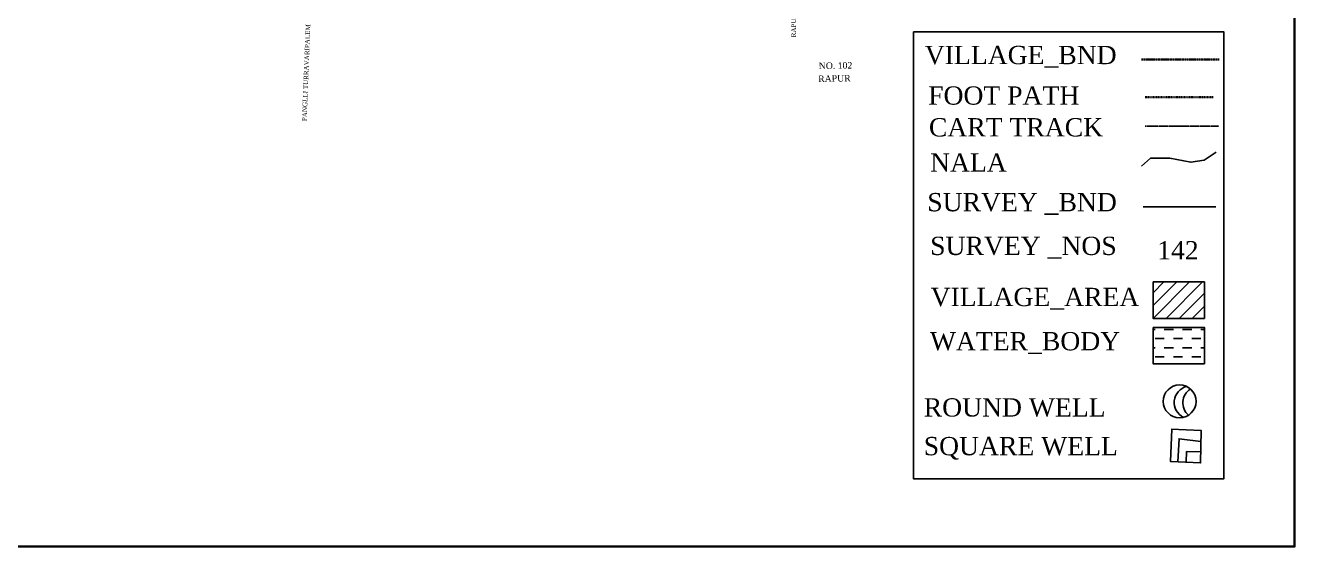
# Model space of a CAD drawing. Header units: millimetres. Extents: x 838 to 3141, y -219 to 909.
# Drawn here: x 2158 to 3141, y -219 to 184 of the extents above; entities that cross this region are included whole.
import ezdxf

# ---------------------------------------------------------------- set-up
doc = ezdxf.new("R2010")
doc.units = ezdxf.units.MM
doc.header["$MEASUREMENT"] = 0
for name, pattern in [('ACAD_ISO02W100', [15, 12, -3]), ('ACAD_ISO07W100', [3, 0, -3]), ('BORDER', [1.75, 0.5, -0.25, 0.5, -0.25, 0, -0.25])]:
    doc.linetypes.add(name, pattern=pattern)
for name, color, linetype in [('CARTTRACK', 30, 'ACAD_ISO02W100'), ('NALA', 4, 'Continuous'), ('ROUND WELL', 5, 'Continuous'), ('SQUAREWELL', 5, 'Continuous'), ('SURVEY_BND', 7, 'Continuous'), ('SURVEY_NO', 7, 'Continuous'), ('TEXT', 7, 'Continuous'), ('VILLAGE_AREA', 1, 'Continuous'), ('WATER_BODY', 4, 'Continuous')]:
    doc.layers.add(name, color=color, linetype=linetype)
doc.layers.add('FOOTPATH', color=150, linetype='ACAD_ISO07W100', lineweight=30)
doc.layers.add('VILL_BOUNDARY', color=6, linetype='BORDER', lineweight=30)
doc.styles.get("Standard").update_dxf_attribs({"font": 'TIMES.TTF', "height": 3.574})

msp = doc.modelspace()

# ---------------------------------------------------------------- hatches: boundary and pattern name
at = {"layer": 'VILLAGE_AREA'}
h = msp.add_hatch(dxfattribs=at)
h.set_pattern_fill('ANSI31', color=256, scale=56.629269, angle=180, style=0)
h.set_pattern_definition([(225, (-818.013, -2750.508), (5.005367, -5.005367), [])])
h.paths.add_polyline_path([(3031.17, -14.24), (3031.17, -42.41), (3070.9, -42.41), (3070.9, -14.24)])
at = {"layer": 'WATER_BODY'}
h = msp.add_hatch(dxfattribs=at)
h.set_pattern_fill('DASH', color=256, scale=56.629269, angle=180, style=0)
h.set_pattern_definition([(180, (-818.013, -2726.754), (-7.078659, -7.078659), [7.078659, -7.078659])])
h.paths.add_polyline_path([(3031.17, -49.38), (3031.17, -77.54), (3070.9, -77.54), (3070.9, -49.38)])

# ---------------------------------------------------------------- linework, layer by layer
at = {"lineweight": 30}
msp.add_lwpolyline([(838.01, 909.45), (3140.72, 909.45), (3140.72, -219.13), (838.01, -219.13)], close=True, dxfattribs=at)
msp.add_lwpolyline([(2845.7, 179.37), (3086.06, 179.37), (3086.06, -166.53), (2845.7, -166.53)], close=True)
at = {"layer": 'CARTTRACK', "ltscale": 0.1}
msp.add_lwpolyline([(3025, 106.33), (3082.18, 106.33)], dxfattribs=at)
at = {"layer": 'FOOTPATH', "ltscale": 0.01}
msp.add_lwpolyline([(3025.14, 128.88), (3077.69, 128.88)], dxfattribs=at)
at = {"layer": 'NALA'}
msp.add_lwpolyline([(3022.08, 75.32), (3029.13, 81.58), (3044.01, 81.58), (3044.01, 81.58), (3060.45, 78.45), (3060.45, 78.45), (3070.64, 80.02), (3080.03, 86.28)], dxfattribs=at)
at = {"layer": 'ROUND WELL'}
msp.add_circle((3051.73, -106.67), 12.74, dxfattribs=at)
for centre, start, end in [((3060.28, -107.56), 103.75534, 244.32659), ((3066.92, -107.81), 122.37722, 228.98063)]:
    msp.add_arc(centre, 12.74, start, end, dxfattribs=at)
at = {"layer": 'SQUAREWELL'}
for points in [[(3045.11, -128.13), (3068.35, -129.17), (3067.89, -154.35), (3044.53, -153.2), (3045.65, -128.15)], [(3068.19, -137.74), (3051.24, -135.64), (3050.36, -153.48)], [(3068.05, -145.69), (3057.14, -145.57), (3056.73, -153.8)]]:
    msp.add_lwpolyline(points, dxfattribs=at)
at = {"layer": 'SURVEY_BND'}
msp.add_lwpolyline([(3023.45, 43.85), (3079.84, 43.85)], dxfattribs=at)
at = {"layer": 'VILL_BOUNDARY'}
msp.add_lwpolyline([(3022.2, 157.92), (3082.43, 157.92)], dxfattribs=at)
at = {"layer": 'VILLAGE_AREA'}
msp.add_lwpolyline([(3031.17, -14.24), (3070.9, -14.24), (3070.9, -42.41), (3031.17, -42.41)], close=True, dxfattribs=at)
at = {"layer": 'WATER_BODY'}
msp.add_lwpolyline([(3031.17, -49.38), (3070.9, -49.38), (3070.9, -77.54), (3031.17, -77.54)], close=True, dxfattribs=at)

# ---------------------------------------------------------------- texts
at = {"layer": 'CARTTRACK'}
msp.add_text('CART TRACK', height=14.157, dxfattribs=at).set_placement((2857.67, 98.43))
at = {"layer": 'FOOTPATH'}
msp.add_text('FOOT PATH', height=14.157, dxfattribs=at).set_placement((2857.07, 123.04))
at = {"layer": 'NALA'}
msp.add_text('NALA', height=14.157, dxfattribs=at).set_placement((2858.58, 71.17))
at = {"layer": 'ROUND WELL'}
msp.add_text('ROUND WELL', height=14.157, dxfattribs=at).set_placement((2853.67, -118.43))
at = {"layer": 'SQUAREWELL'}
msp.add_text('SQUARE WELL', height=14.1573, dxfattribs=at).set_placement((2853.67, -148.39))
at = {"layer": 'SURVEY_NO'}
msp.add_text('142', height=14.157, dxfattribs=at).set_placement((3034.37, 3.25))
at = {"layer": 'TEXT'}
for s, height, rotation, p in [('RAPUR', 3.574, 90.33189, (2754.75, 175.18)), ('PANGLLI TURRAVARIPALEM', 3.574, 87.79062, (2376, 110.23)), ('NO. 102', 5, 1.06392, (2772.42, 150.56)), ('RAPUR', 5, 1.06392, (2771.98, 140.57))]:
    msp.add_text(s, height=height, rotation=rotation, dxfattribs=at).set_placement(p)
for s, p in [('SURVEY _BND', (2856.4, 40.48)), ('SURVEY _NOS', (2858.64, 6.63))]:
    msp.add_text(s, height=14.1573, dxfattribs=at).set_placement(p)
at = {"layer": 'VILL_BOUNDARY'}
msp.add_text('VILLAGE_BND', height=14.1573, dxfattribs=at).set_placement((2854.5, 154.39))
at = {"layer": 'VILLAGE_AREA'}
msp.add_text('VILLAGE_AREA', height=14.1573, dxfattribs=at).set_placement((2858.97, -32.92))
at = {"layer": 'WATER_BODY'}
msp.add_text('WATER_BODY', height=14.157, dxfattribs=at).set_placement((2858.41, -67.16))

doc.saveas('drawing.dxf')
